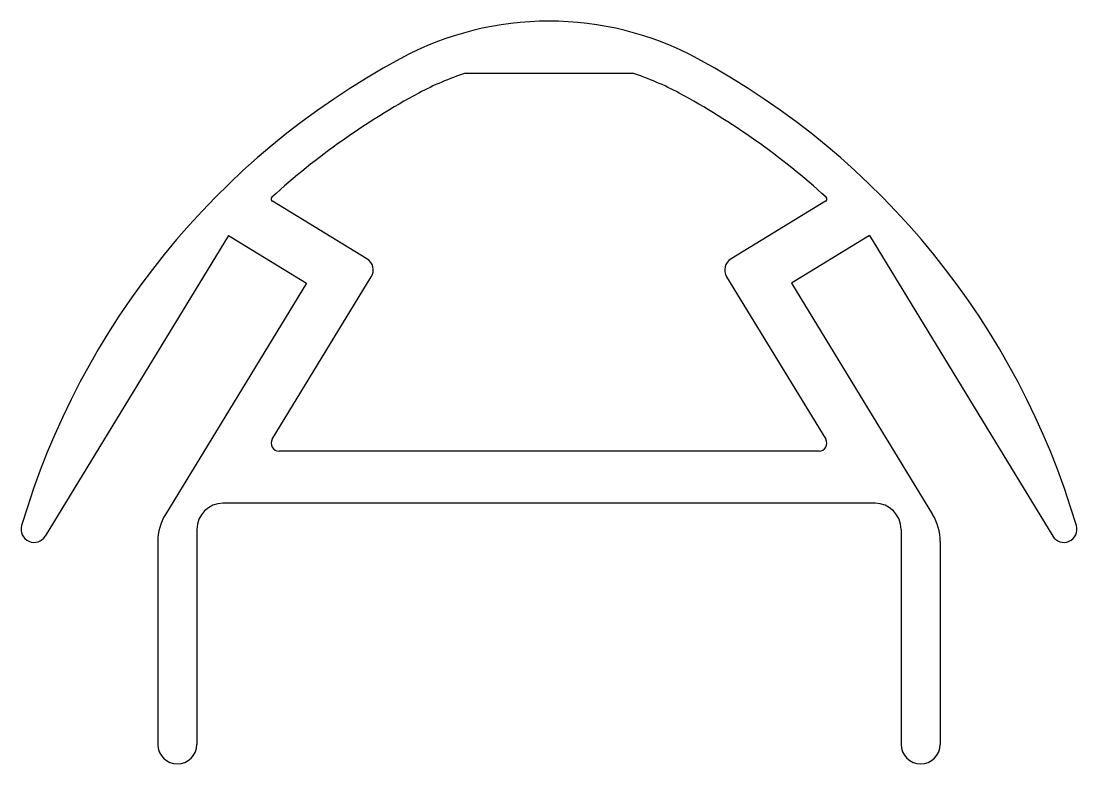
# Model space of a CAD drawing. Extents: x 548.3 to 588.8, y 826.3 to 854.8.
import ezdxf

# ---------------------------------------------------------------- set-up
doc = ezdxf.new("R2010")
doc.units = 0
doc.layers.get('0').update_dxf_attribs({"linetype": 'CONTINUOUS'})

msp = doc.modelspace()

# ---------------------------------------------------------------- linework, layer by layer
for p, q in [((565.337, 852.825), (571.74, 852.825)), ((561.559, 845.701), (557.932, 847.911)), ((579.145, 847.911), (575.517, 845.701)), ((556.249, 846.594), (549.225, 835.065)), ((556.249, 846.594), (559.238, 844.773)), ((580.828, 846.594), (577.839, 844.773)), ((580.828, 846.594), (587.851, 835.065)), ((557.929, 838.781), (561.726, 845.014)), ((575.35, 845.014), (579.147, 838.781)), ((559.238, 844.773), (553.83, 835.897)), ((577.839, 844.773), (583.246, 835.897)), ((578.891, 838.325), (558.186, 838.325)), ((581.038, 836.325), (556.038, 836.325)), ((555.038, 835.325), (555.038, 827.075)), ((582.038, 835.325), (582.038, 827.075)), ((553.538, 834.856), (553.538, 827.075)), ((583.538, 834.856), (583.538, 827.075))]:
    msp.add_line(p, q)
for centre, radius, start, end in [((568.538, 842.825), 12, 61.6122, 118.3878), ((577.096, 826.99), 30, 118.3878, 163.587), ((559.98, 826.99), 30, 16.413, 61.6122), ((568.538, 842.825), 10.5, 107.7528, 118.3878), ((568.538, 842.825), 10.5, 61.6122, 72.2472), ((577.096, 826.99), 28.5, 118.3878, 132.2969), ((559.98, 826.99), 28.5, 47.7031, 61.6122), ((557.984, 847.996), 0.1, 132.2969, 238.65), ((579.093, 847.996), 0.1, 301.35, 47.7031), ((561.299, 845.274), 0.5, 328.65, 58.65), ((575.777, 845.274), 0.5, 121.35, 211.35), ((558.186, 838.625), 0.3, 148.65, 270), ((578.891, 838.625), 0.3, 270, 31.35), ((556.038, 835.325), 1, 90, 180), ((581.038, 835.325), 1, 0, 90), ((555.538, 834.856), 2, 148.65, 180), ((581.538, 834.856), 2, 0, 31.35), ((548.798, 835.325), 0.5, 163.587, 328.65), ((588.278, 835.325), 0.5, 211.35, 16.413), ((554.288, 827.075), 0.75, 180, 0), ((582.788, 827.075), 0.75, 180, 0)]:
    msp.add_arc(centre, radius, start, end)

doc.saveas('drawing.dxf')
